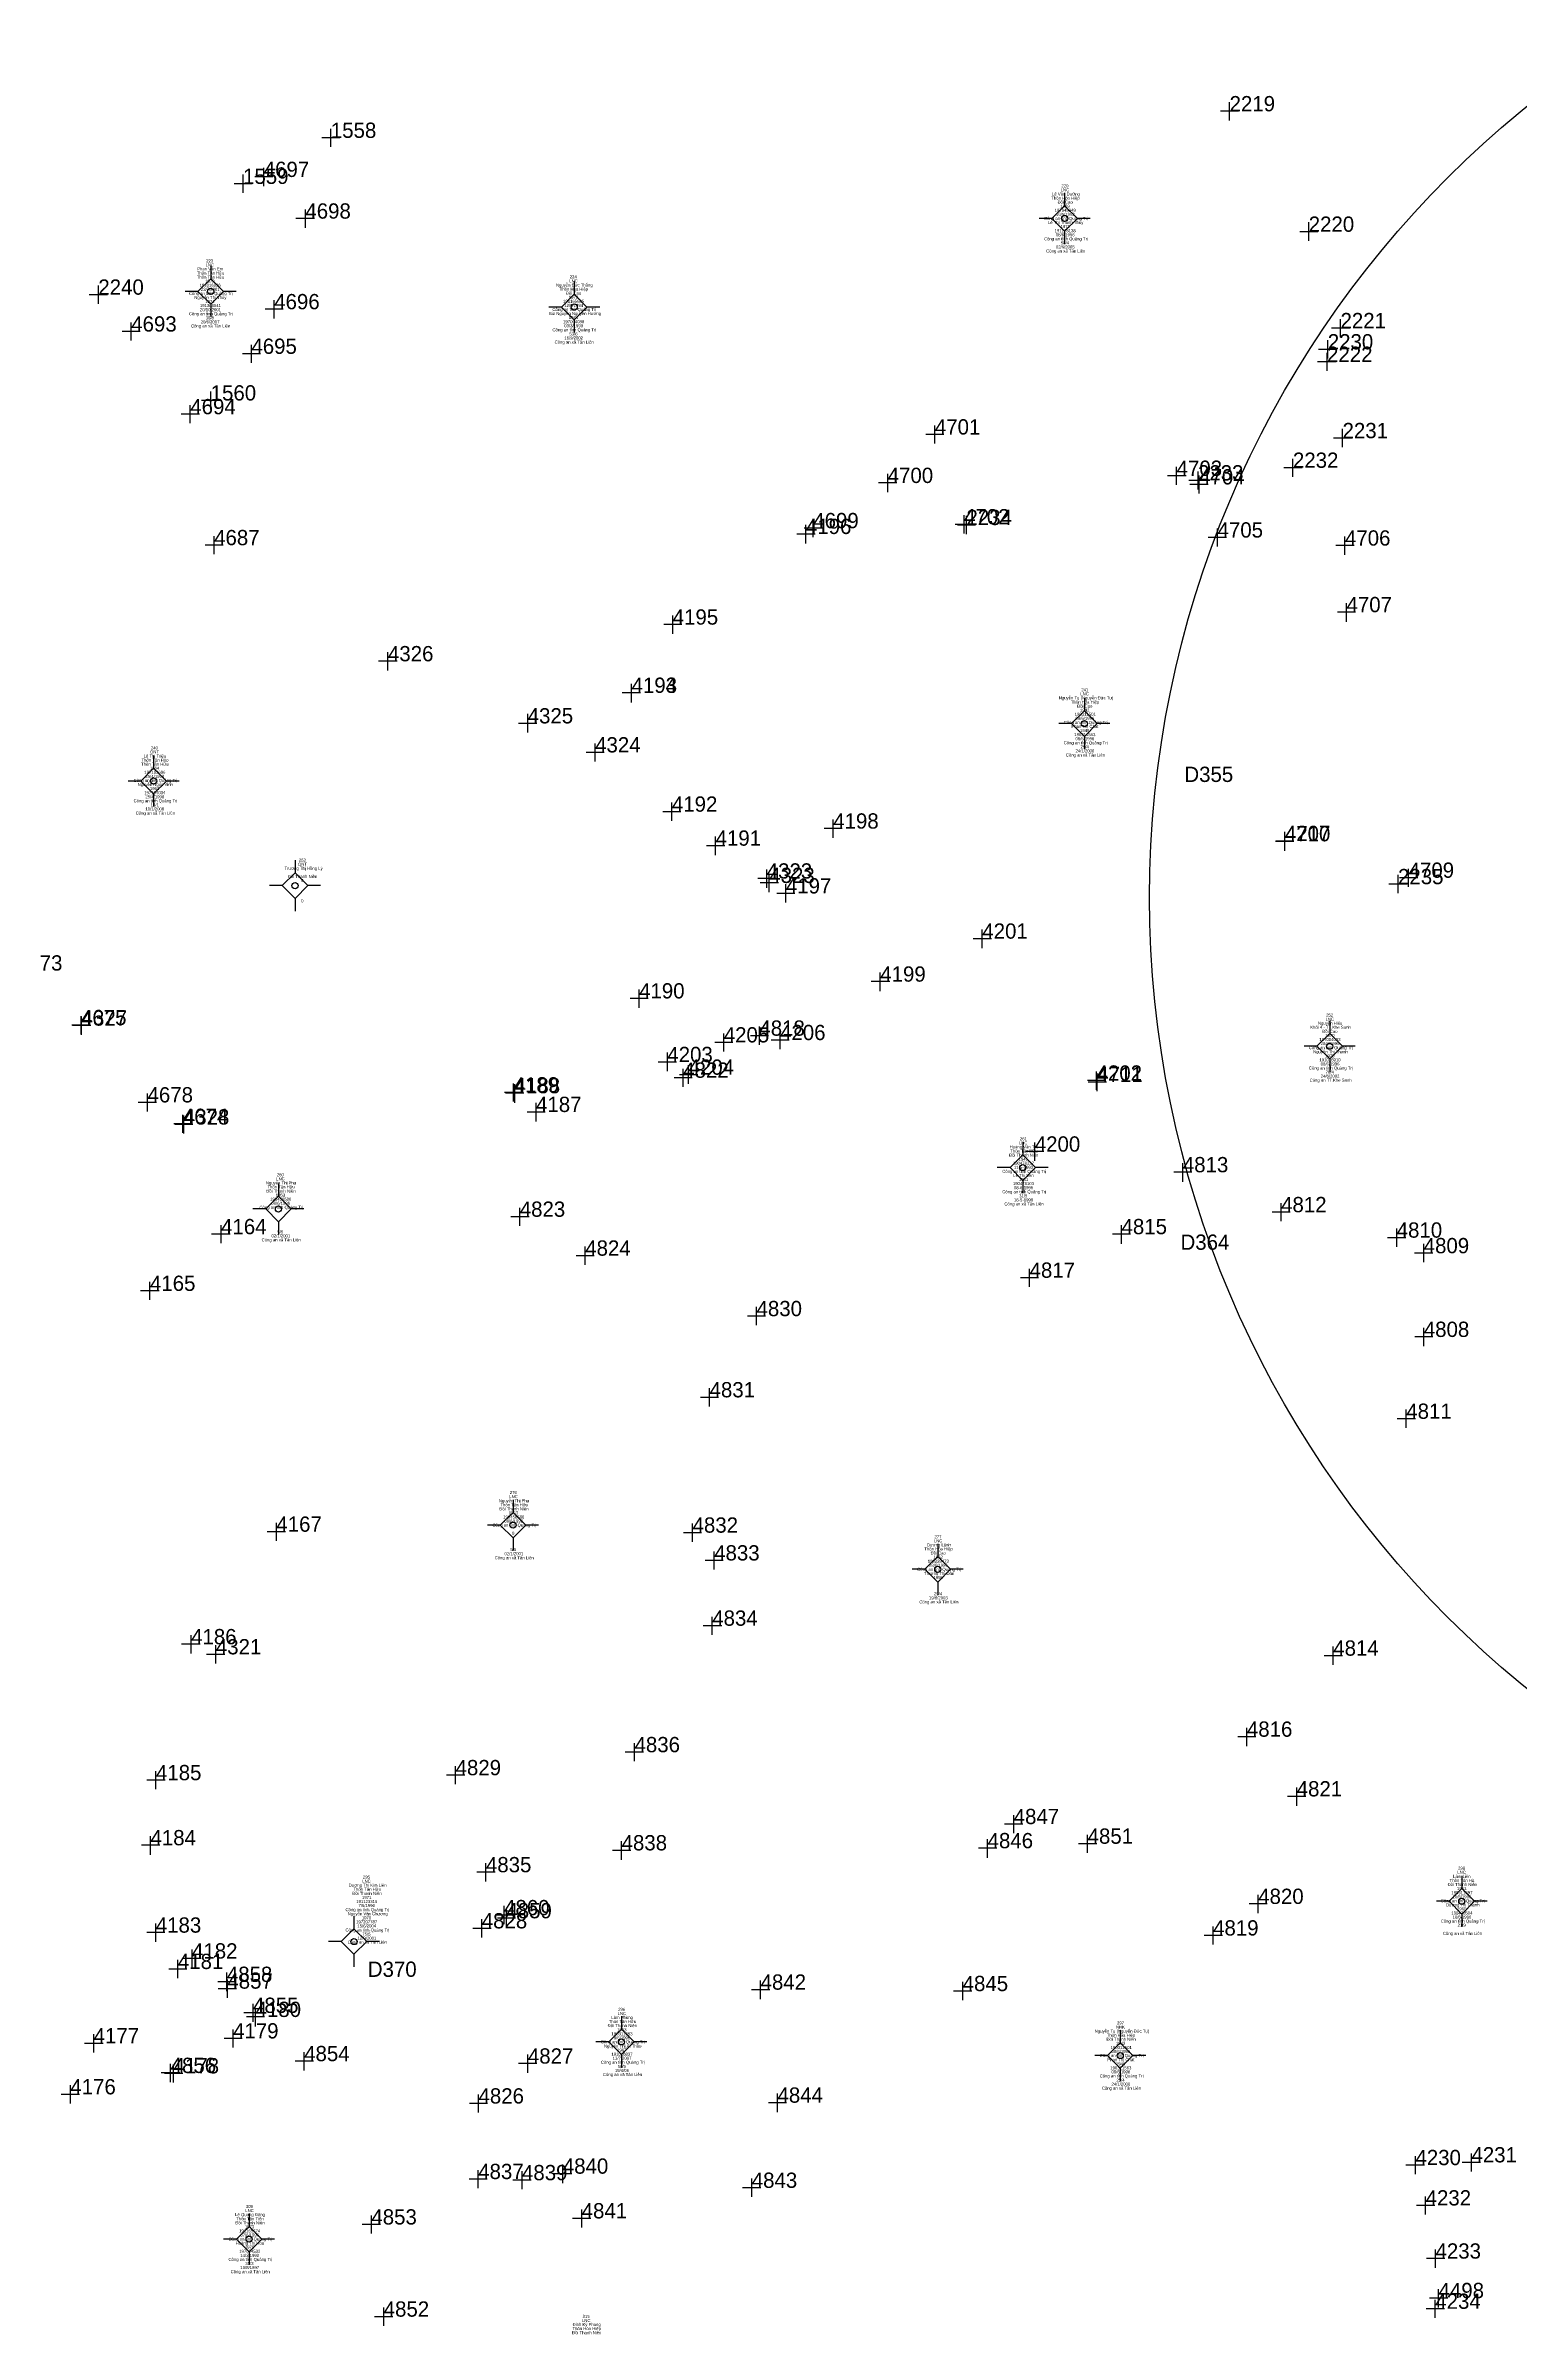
# Model space of a CAD drawing. Extents: x 548949 to 550223, y 1836732 to 1838051.
# Drawn here: x 549291.8 to 549436.6, y 1837394.3 to 1837619.1 of the extents above; entities that cross this region are included whole.
import ezdxf

# ---------------------------------------------------------------- set-up
doc = ezdxf.new("R2010")
doc.units = 0
for name, color, linetype in [('Level 11', 7, 'Continuous'), ('Level 15', 7, 'Continuous'), ('Level 4', 7, 'Continuous'), ('Level 5', 7, 'Continuous'), ('Level 52', 7, 'Continuous')]:
    doc.layers.add(name, color=color, linetype=linetype)

msp = doc.modelspace()

# ---------------------------------------------------------------- linework, layer by layer
at = {"layer": 'Level 11'}
for p, q in [((549391.86, 1837603.35), (549390.61, 1837602.1)), ((549391.86, 1837604.6), (549391.86, 1837603.35)), ((549393.11, 1837602.1), (549391.86, 1837603.35)), ((549390.61, 1837602.1), (549389.36, 1837602.1)), ((549390.61, 1837602.1), (549391.86, 1837600.85)), ((549391.86, 1837600.85), (549393.11, 1837602.1)), ((549391.86, 1837600.85), (549391.86, 1837599.6)), ((549394.36, 1837602.1), (549393.11, 1837602.1)), ((549308.01, 1837596.18), (549306.76, 1837594.93)), ((549308.01, 1837597.43), (549308.01, 1837596.18)), ((549309.26, 1837594.93), (549308.01, 1837596.18)), ((549306.76, 1837594.93), (549305.51, 1837594.93)), ((549306.76, 1837594.93), (549308.01, 1837593.68)), ((549308.01, 1837593.68), (549309.26, 1837594.93)), ((549310.51, 1837594.93), (549309.26, 1837594.93)), ((549343.71, 1837594.65), (549342.46, 1837593.4)), ((549343.71, 1837595.9), (549343.71, 1837594.65)), ((549344.96, 1837593.4), (549343.71, 1837594.65)), ((549308.01, 1837593.68), (549308.01, 1837592.43)), ((549342.46, 1837593.4), (549341.21, 1837593.4)), ((549342.46, 1837593.4), (549343.71, 1837592.15)), ((549343.71, 1837592.15), (549344.96, 1837593.4)), ((549343.71, 1837592.15), (549343.71, 1837590.9)), ((549346.21, 1837593.4), (549344.96, 1837593.4)), ((549393.8, 1837553.74), (549392.55, 1837552.49)), ((549393.8, 1837554.99), (549393.8, 1837553.74)), ((549395.05, 1837552.49), (549393.8, 1837553.74)), ((549392.55, 1837552.49), (549391.3, 1837552.49)), ((549392.55, 1837552.49), (549393.8, 1837551.24)), ((549393.8, 1837551.24), (549395.05, 1837552.49)), ((549393.8, 1837551.24), (549393.8, 1837549.99)), ((549396.3, 1837552.49), (549395.05, 1837552.49)), ((549302.41, 1837549.35), (549302.41, 1837548.1)), ((549301.16, 1837546.85), (549299.91, 1837546.85)), ((549302.41, 1837548.1), (549301.16, 1837546.85)), ((549301.16, 1837546.85), (549302.41, 1837545.6)), ((549303.66, 1837546.85), (549302.41, 1837548.1)), ((549302.41, 1837545.6), (549303.66, 1837546.85)), ((549304.91, 1837546.85), (549303.66, 1837546.85)), ((549302.41, 1837545.6), (549302.41, 1837544.35)), ((549316.29, 1837537.83), (549315.04, 1837536.58)), ((549316.29, 1837539.08), (549316.29, 1837537.83)), ((549317.54, 1837536.58), (549316.29, 1837537.83)), ((549315.04, 1837536.58), (549313.79, 1837536.58)), ((549315.04, 1837536.58), (549316.29, 1837535.33)), ((549316.29, 1837535.33), (549317.54, 1837536.58)), ((549318.79, 1837536.58), (549317.54, 1837536.58)), ((549316.29, 1837535.33), (549316.29, 1837534.08)), ((549417.89, 1837522.06), (549416.64, 1837520.81)), ((549417.89, 1837523.31), (549417.89, 1837522.06)), ((549419.14, 1837520.81), (549417.89, 1837522.06)), ((549416.64, 1837520.81), (549415.39, 1837520.81)), ((549416.64, 1837520.81), (549417.89, 1837519.56)), ((549417.89, 1837519.56), (549419.14, 1837520.81)), ((549420.39, 1837520.81), (549419.14, 1837520.81)), ((549417.89, 1837519.56), (549417.89, 1837518.31)), ((549387.75, 1837511.39), (549387.75, 1837510.14)), ((549386.5, 1837508.89), (549385.25, 1837508.89)), ((549387.75, 1837510.14), (549386.5, 1837508.89)), ((549386.5, 1837508.89), (549387.75, 1837507.64)), ((549389, 1837508.89), (549387.75, 1837510.14)), ((549387.75, 1837507.64), (549389, 1837508.89)), ((549390.25, 1837508.89), (549389, 1837508.89)), ((549314.66, 1837507.33), (549314.66, 1837506.08)), ((549387.75, 1837507.64), (549387.75, 1837506.39)), ((549313.41, 1837504.83), (549312.16, 1837504.83)), ((549314.66, 1837506.08), (549313.41, 1837504.83)), ((549313.41, 1837504.83), (549314.66, 1837503.58)), ((549315.91, 1837504.83), (549314.66, 1837506.08)), ((549314.66, 1837503.58), (549315.91, 1837504.83)), ((549317.16, 1837504.83), (549315.91, 1837504.83)), ((549314.66, 1837503.58), (549314.66, 1837502.33)), ((549337.7, 1837475.03), (549336.45, 1837473.78)), ((549337.7, 1837476.28), (549337.7, 1837475.03)), ((549338.95, 1837473.78), (549337.7, 1837475.03)), ((549336.45, 1837473.78), (549335.2, 1837473.78)), ((549336.45, 1837473.78), (549337.7, 1837472.53)), ((549337.7, 1837472.53), (549338.95, 1837473.78)), ((549337.7, 1837472.53), (549337.7, 1837471.28)), ((549340.2, 1837473.78), (549338.95, 1837473.78)), ((549379.4, 1837470.69), (549378.15, 1837469.44)), ((549379.4, 1837471.94), (549379.4, 1837470.69)), ((549380.65, 1837469.44), (549379.4, 1837470.69)), ((549378.15, 1837469.44), (549376.9, 1837469.44)), ((549378.15, 1837469.44), (549379.4, 1837468.19)), ((549379.4, 1837468.19), (549380.65, 1837469.44)), ((549379.4, 1837468.19), (549379.4, 1837466.94)), ((549381.9, 1837469.44), (549380.65, 1837469.44)), ((549430.86, 1837439.34), (549430.86, 1837438.09)), ((549429.61, 1837436.84), (549428.36, 1837436.84)), ((549430.86, 1837438.09), (549429.61, 1837436.84)), ((549429.61, 1837436.84), (549430.86, 1837435.59)), ((549432.11, 1837436.84), (549430.86, 1837438.09)), ((549430.86, 1837435.59), (549432.11, 1837436.84)), ((549433.36, 1837436.84), (549432.11, 1837436.84)), ((549322.08, 1837435.39), (549322.08, 1837434.14)), ((549430.86, 1837435.59), (549430.86, 1837434.34)), ((549320.83, 1837432.89), (549319.58, 1837432.89)), ((549322.08, 1837434.14), (549320.83, 1837432.89)), ((549320.83, 1837432.89), (549322.08, 1837431.64)), ((549323.33, 1837432.89), (549322.08, 1837434.14)), ((549322.08, 1837431.64), (549323.33, 1837432.89)), ((549324.58, 1837432.89), (549323.33, 1837432.89)), ((549322.08, 1837431.64), (549322.08, 1837430.39)), ((549348.34, 1837425.53), (549348.34, 1837424.28)), ((549347.09, 1837423.03), (549345.84, 1837423.03)), ((549348.34, 1837424.28), (549347.09, 1837423.03)), ((549347.09, 1837423.03), (549348.34, 1837421.78)), ((549349.59, 1837423.03), (549348.34, 1837424.28)), ((549348.34, 1837421.78), (549349.59, 1837423.03)), ((549350.84, 1837423.03), (549349.59, 1837423.03)), ((549397.32, 1837424.19), (549397.32, 1837422.94)), ((549348.34, 1837421.78), (549348.34, 1837420.53)), ((549396.07, 1837421.69), (549394.82, 1837421.69)), ((549397.32, 1837422.94), (549396.07, 1837421.69)), ((549396.07, 1837421.69), (549397.32, 1837420.44)), ((549398.57, 1837421.69), (549397.32, 1837422.94)), ((549397.32, 1837420.44), (549398.57, 1837421.69)), ((549399.82, 1837421.69), (549398.57, 1837421.69)), ((549397.32, 1837420.44), (549397.32, 1837419.19)), ((549311.78, 1837406.17), (549311.78, 1837404.92)), ((549310.53, 1837403.67), (549309.28, 1837403.67)), ((549311.78, 1837404.92), (549310.53, 1837403.67)), ((549310.53, 1837403.67), (549311.78, 1837402.42)), ((549313.03, 1837403.67), (549311.78, 1837404.92)), ((549311.78, 1837402.42), (549313.03, 1837403.67)), ((549314.28, 1837403.67), (549313.03, 1837403.67)), ((549311.78, 1837402.42), (549311.78, 1837401.17))]:
    msp.add_line(p, q, dxfattribs=at)
for centre in [(549391.86, 1837602.1), (549308.01, 1837594.93), (549343.71, 1837593.4), (549393.8, 1837552.49), (549302.41, 1837546.85), (549316.29, 1837536.58), (549417.89, 1837520.81), (549387.75, 1837508.89), (549314.66, 1837504.83), (549337.7, 1837473.78), (549379.4, 1837469.44), (549430.86, 1837436.84), (549322.08, 1837432.89), (549348.34, 1837423.03), (549397.32, 1837421.69), (549311.78, 1837403.67)]:
    msp.add_circle(centre, 0.3, dxfattribs=at)
at = {"layer": 'Level 4'}
for p, q in [((549408.95, 1837612.62), (549407.17, 1837612.62)), ((549408.06, 1837611.73), (549408.06, 1837613.51)), ((549320.7, 1837610.01), (549318.92, 1837610.01)), ((549319.81, 1837609.12), (549319.81, 1837610.9)), ((549312.08, 1837605.49), (549310.3, 1837605.49)), ((549311.19, 1837604.6), (549311.19, 1837606.42)), ((549314.11, 1837606.17), (549312.33, 1837606.17)), ((549313.22, 1837605.28), (549313.22, 1837607.06)), ((549317.31, 1837601.19), (549317.31, 1837602.97)), ((549318.2, 1837602.08), (549316.38, 1837602.08)), ((549416.72, 1837600.79), (549414.94, 1837600.79)), ((549415.83, 1837599.9), (549415.83, 1837601.72)), ((549297.87, 1837594.61), (549296.09, 1837594.61)), ((549296.98, 1837593.72), (549296.98, 1837595.5)), ((549314.25, 1837592.26), (549314.25, 1837594.07)), ((549300.21, 1837590.1), (549300.21, 1837591.88)), ((549315.14, 1837593.18), (549313.36, 1837593.18)), ((549418.95, 1837590.43), (549418.95, 1837592.21)), ((549301.1, 1837590.99), (549299.32, 1837590.99)), ((549312.01, 1837587.91), (549312.01, 1837589.69)), ((549417.7, 1837588.35), (549417.7, 1837590.13)), ((549419.88, 1837591.32), (549418.06, 1837591.32)), ((549312.9, 1837588.8), (549311.12, 1837588.8)), ((549418.52, 1837588.01), (549416.7, 1837588.01)), ((549418.59, 1837589.24), (549416.78, 1837589.24)), ((549417.63, 1837587.12), (549417.63, 1837588.9)), ((549308.01, 1837583.33), (549308.01, 1837585.11)), ((549306.9, 1837582.87), (549305.12, 1837582.87)), ((549306.01, 1837581.98), (549306.01, 1837583.77)), ((549308.9, 1837584.22), (549307.12, 1837584.22)), ((549380.01, 1837580.88), (549378.23, 1837580.88)), ((549379.12, 1837579.99), (549379.12, 1837581.77)), ((549420.08, 1837580.52), (549418.26, 1837580.52)), ((549419.15, 1837579.63), (549419.15, 1837581.44)), ((549414.28, 1837576.72), (549414.28, 1837578.5)), ((549375.39, 1837576.12), (549373.6, 1837576.12)), ((549374.49, 1837575.23), (549374.49, 1837577.01)), ((549403.78, 1837576.82), (549401.97, 1837576.82)), ((549402.86, 1837575.93), (549402.86, 1837577.71)), ((549405.85, 1837576.37), (549404.07, 1837576.37)), ((549405.96, 1837575.98), (549404.14, 1837575.98)), ((549404.96, 1837575.48), (549404.96, 1837577.26)), ((549405.07, 1837575.09), (549405.07, 1837576.87)), ((549415.18, 1837577.61), (549413.39, 1837577.61)), ((549368.07, 1837571.68), (549366.29, 1837571.68)), ((549366.46, 1837570.18), (549366.46, 1837572)), ((549367.18, 1837570.79), (549367.18, 1837572.6)), ((549382.89, 1837572.06), (549381.1, 1837572.06)), ((549383.11, 1837571.99), (549381.33, 1837571.99)), ((549381.99, 1837571.17), (549381.99, 1837572.95)), ((549382.22, 1837571.1), (549382.22, 1837572.88)), ((549406.88, 1837569.87), (549406.88, 1837571.65)), ((549309.24, 1837570.01), (549307.46, 1837570.01)), ((549308.35, 1837569.12), (549308.35, 1837570.9)), ((549367.35, 1837571.11), (549365.57, 1837571.11)), ((549407.77, 1837570.76), (549405.96, 1837570.76)), ((549420.28, 1837569.97), (549418.5, 1837569.97)), ((549419.39, 1837569.08), (549419.39, 1837570.86)), ((549353.38, 1837561.32), (549353.38, 1837563.1)), ((549420.43, 1837563.43), (549418.65, 1837563.43)), ((549419.54, 1837562.5), (549419.54, 1837564.32)), ((549354.27, 1837562.21), (549352.49, 1837562.21)), ((549326.31, 1837558.61), (549324.5, 1837558.61)), ((549325.42, 1837557.72), (549325.42, 1837559.5)), ((549349.34, 1837554.62), (549349.34, 1837556.4)), ((549349.34, 1837554.58), (549349.34, 1837556.4)), ((549339.14, 1837551.62), (549339.14, 1837553.44)), ((549350.23, 1837555.51), (549348.42, 1837555.51)), ((549350.23, 1837555.51), (549348.45, 1837555.51)), ((549340.03, 1837552.51), (549338.25, 1837552.51)), ((549346.65, 1837549.66), (549344.87, 1837549.66)), ((549345.76, 1837548.77), (549345.76, 1837550.55)), ((549353.3, 1837542.95), (549353.3, 1837544.73)), ((549354.19, 1837543.84), (549352.41, 1837543.84)), ((549370.03, 1837542.18), (549368.25, 1837542.18)), ((549369.14, 1837541.29), (549369.14, 1837543.07)), ((549358.48, 1837540.5), (549356.7, 1837540.5)), ((549357.59, 1837539.58), (549357.59, 1837541.39)), ((549414.38, 1837540.93), (549412.56, 1837540.93)), ((549414.38, 1837540.96), (549412.6, 1837540.96)), ((549413.49, 1837540.07), (549413.49, 1837541.86)), ((549413.49, 1837540), (549413.49, 1837541.82)), ((549362.61, 1837536.38), (549362.61, 1837538.16)), ((549362.86, 1837535.95), (549362.86, 1837537.74)), ((549424.6, 1837535.83), (549424.6, 1837537.64)), ((549425.64, 1837536.46), (549425.64, 1837538.24)), ((549363.5, 1837537.27), (549361.72, 1837537.27)), ((549363.78, 1837536.84), (549361.97, 1837536.84)), ((549365.38, 1837535.81), (549363.6, 1837535.81)), ((549364.49, 1837534.92), (549364.49, 1837536.74)), ((549425.49, 1837536.72), (549423.71, 1837536.72)), ((549426.53, 1837537.35), (549424.75, 1837537.35)), ((549384.67, 1837531.37), (549382.89, 1837531.37)), ((549383.78, 1837530.44), (549383.78, 1837532.26)), ((549374.69, 1837527.15), (549372.87, 1837527.15)), ((549373.76, 1837526.22), (549373.76, 1837528.04)), ((549350.97, 1837525.5), (549349.19, 1837525.5)), ((549350.08, 1837524.58), (549350.08, 1837526.39)), ((549296.17, 1837522.88), (549294.39, 1837522.88)), ((549296.23, 1837522.83), (549294.45, 1837522.83)), ((549295.28, 1837521.99), (549295.28, 1837523.77)), ((549295.34, 1837521.94), (549295.34, 1837523.72)), ((549358.39, 1837520.29), (549358.39, 1837522.07)), ((549361.89, 1837520.95), (549361.89, 1837522.74)), ((549363.92, 1837520.52), (549363.92, 1837522.3)), ((549352.85, 1837518.36), (549352.85, 1837520.18)), ((549359.28, 1837521.18), (549357.5, 1837521.18)), ((549362.78, 1837521.84), (549361, 1837521.84)), ((549364.81, 1837521.41), (549363.03, 1837521.41)), ((549353.74, 1837519.25), (549351.96, 1837519.25)), ((549355.3, 1837517.71), (549353.52, 1837517.71)), ((549355.83, 1837518.01), (549354.05, 1837518.01)), ((549354.41, 1837516.82), (549354.41, 1837518.6)), ((549354.94, 1837517.12), (549354.94, 1837518.94)), ((549395.89, 1837517.43), (549394.11, 1837517.43)), ((549395, 1837516.54), (549395, 1837518.32)), ((549395.06, 1837516.4), (549395.06, 1837518.18)), ((549302.7, 1837515.29), (549300.88, 1837515.29)), ((549301.81, 1837514.4), (549301.81, 1837516.18)), ((549338.65, 1837516.27), (549336.86, 1837516.27)), ((549338.75, 1837516.19), (549336.97, 1837516.19)), ((549337.76, 1837515.38), (549337.76, 1837517.16)), ((549337.86, 1837515.26), (549337.86, 1837517.08)), ((549339.96, 1837513.42), (549339.96, 1837515.24)), ((549395.98, 1837517.29), (549394.17, 1837517.29)), ((549306.17, 1837513.18), (549304.39, 1837513.18)), ((549306.27, 1837513.12), (549304.49, 1837513.12)), ((549305.28, 1837512.29), (549305.28, 1837514.07)), ((549305.38, 1837512.23), (549305.38, 1837514.02)), ((549340.85, 1837514.35), (549339.07, 1837514.35)), ((549388.93, 1837509.57), (549388.93, 1837511.36)), ((549389.82, 1837510.46), (549388.04, 1837510.46)), ((549404.36, 1837508.43), (549402.58, 1837508.43)), ((549403.47, 1837507.5), (549403.47, 1837509.32)), ((549339.28, 1837504.06), (549337.47, 1837504.06)), ((549338.36, 1837503.17), (549338.36, 1837504.95)), ((549414.01, 1837504.51), (549412.23, 1837504.51)), ((549413.12, 1837503.62), (549413.12, 1837505.4)), ((549309.92, 1837502.35), (549308.1, 1837502.35)), ((549309.03, 1837501.46), (549309.03, 1837503.24)), ((549398.34, 1837502.35), (549396.56, 1837502.35)), ((549397.45, 1837501.42), (549397.45, 1837503.24)), ((549425.36, 1837502.01), (549423.57, 1837502.01)), ((549424.47, 1837501.12), (549424.47, 1837502.9)), ((549345.68, 1837500.24), (549343.9, 1837500.24)), ((549344.79, 1837499.35), (549344.79, 1837501.13)), ((549428.01, 1837500.48), (549426.23, 1837500.48)), ((549427.12, 1837499.59), (549427.12, 1837501.4)), ((549302.05, 1837495.89), (549302.05, 1837497.67)), ((549389.31, 1837498.07), (549387.53, 1837498.07)), ((549388.42, 1837497.18), (549388.42, 1837498.96)), ((549302.94, 1837496.78), (549301.12, 1837496.78)), ((549361.61, 1837493.41), (549361.61, 1837495.22)), ((549362.5, 1837494.3), (549360.72, 1837494.3)), ((549427.13, 1837491.37), (549427.13, 1837493.15)), ((549428.02, 1837492.26), (549426.24, 1837492.26)), ((549357.89, 1837486.33), (549356.11, 1837486.33)), ((549357, 1837485.44), (549357, 1837487.22)), ((549426.3, 1837484.22), (549424.52, 1837484.22)), ((549425.41, 1837483.33), (549425.41, 1837485.14)), ((549315.35, 1837473.13), (549313.57, 1837473.13)), ((549314.46, 1837472.24), (549314.46, 1837474.02)), ((549356.22, 1837473.04), (549354.44, 1837473.04)), ((549355.33, 1837472.14), (549355.33, 1837473.93)), ((549358.34, 1837470.31), (549356.56, 1837470.31)), ((549357.45, 1837469.42), (549357.45, 1837471.2)), ((549358.19, 1837463.9), (549356.37, 1837463.9)), ((549357.26, 1837463.01), (549357.26, 1837464.79)), ((549306.98, 1837462.08), (549305.16, 1837462.08)), ((549306.09, 1837461.19), (549306.09, 1837462.97)), ((549308.52, 1837460.2), (549308.52, 1837461.98)), ((549418.24, 1837460.07), (549418.24, 1837461.85)), ((549309.41, 1837461.09), (549307.6, 1837461.09)), ((549419.14, 1837460.96), (549417.35, 1837460.96)), ((549349.63, 1837450.59), (549349.63, 1837452.37)), ((549410.65, 1837453), (549408.87, 1837453)), ((549409.76, 1837452.08), (549409.76, 1837453.89)), ((549332.06, 1837448.33), (549332.06, 1837450.11)), ((549350.52, 1837451.48), (549348.7, 1837451.48)), ((549303.53, 1837448.73), (549301.75, 1837448.73)), ((549302.64, 1837447.84), (549302.64, 1837449.62)), ((549332.98, 1837449.22), (549331.17, 1837449.22)), ((549414.65, 1837446.22), (549414.65, 1837448.03)), ((549415.54, 1837447.14), (549413.76, 1837447.14)), ((549387.75, 1837444.42), (549385.97, 1837444.42)), ((549386.86, 1837443.53), (549386.86, 1837445.31)), ((549394.12, 1837441.6), (549394.12, 1837443.38)), ((549303.02, 1837442.34), (549301.21, 1837442.34)), ((549302.1, 1837441.41), (549302.1, 1837443.23)), ((549349.25, 1837441.84), (549347.47, 1837441.84)), ((549348.36, 1837440.91), (549348.36, 1837442.73)), ((549385.19, 1837442.05), (549383.41, 1837442.05)), ((549384.3, 1837441.12), (549384.3, 1837442.94)), ((549395.01, 1837442.49), (549393.23, 1837442.49)), ((549335.93, 1837439.69), (549334.15, 1837439.69)), ((549335.04, 1837438.8), (549335.04, 1837440.58)), ((549411.76, 1837436.58), (549409.98, 1837436.58)), ((549410.87, 1837435.69), (549410.87, 1837437.47)), ((549302.62, 1837432.87), (549302.62, 1837434.65)), ((549334.63, 1837433.29), (549334.63, 1837435.07)), ((549337.71, 1837435.47), (549335.93, 1837435.47)), ((549337.94, 1837435.17), (549336.16, 1837435.17)), ((549336.82, 1837434.58), (549336.82, 1837436.4)), ((549337.05, 1837434.28), (549337.05, 1837436.06)), ((549406.44, 1837432.59), (549406.44, 1837434.37)), ((549303.51, 1837433.76), (549301.73, 1837433.76)), ((549306.18, 1837430.33), (549306.18, 1837432.11)), ((549335.56, 1837434.18), (549333.74, 1837434.18)), ((549407.36, 1837433.48), (549405.55, 1837433.48)), ((549305.68, 1837430.19), (549303.9, 1837430.19)), ((549304.79, 1837429.3), (549304.79, 1837431.08)), ((549307.07, 1837431.22), (549305.29, 1837431.22)), ((549309.6, 1837428.03), (549309.6, 1837429.84)), ((549310.49, 1837428.92), (549308.71, 1837428.92)), ((549310.54, 1837428.26), (549308.76, 1837428.26)), ((549309.65, 1837427.37), (549309.65, 1837429.15)), ((549362.9, 1837428.16), (549361.11, 1837428.16)), ((549362.01, 1837427.24), (549362.01, 1837429.05)), ((549382.74, 1837428.02), (549380.96, 1837428.02)), ((549381.85, 1837427.13), (549381.85, 1837428.94)), ((549313.06, 1837425.88), (549311.28, 1837425.88)), ((549313.31, 1837425.48), (549311.53, 1837425.48)), ((549312.17, 1837424.99), (549312.17, 1837426.77)), ((549312.42, 1837424.56), (549312.42, 1837426.37)), ((549296.52, 1837422), (549296.52, 1837423.78)), ((549311.1, 1837423.37), (549309.32, 1837423.37)), ((549310.21, 1837422.48), (549310.21, 1837424.26)), ((549297.44, 1837422.89), (549295.63, 1837422.89)), ((549304.08, 1837419.09), (549304.08, 1837420.87)), ((549304.37, 1837419.05), (549304.37, 1837420.83)), ((549318.12, 1837421.14), (549316.3, 1837421.14)), ((549317.19, 1837420.22), (549317.19, 1837422.03)), ((549340.05, 1837420.9), (549338.24, 1837420.9)), ((549339.16, 1837420.01), (549339.16, 1837421.79)), ((549294.23, 1837416.99), (549294.23, 1837418.8)), ((549304.97, 1837419.98), (549303.16, 1837419.98)), ((549305.26, 1837419.94), (549303.48, 1837419.94)), ((549295.12, 1837417.88), (549293.34, 1837417.88)), ((549335.2, 1837416.98), (549333.42, 1837416.98)), ((549334.31, 1837416.09), (549334.31, 1837417.87)), ((549364.56, 1837417.06), (549362.78, 1837417.06)), ((549363.67, 1837416.14), (549363.67, 1837417.95)), ((549426.31, 1837410.04), (549426.31, 1837411.82)), ((549431.81, 1837410.31), (549431.81, 1837412.09)), ((549335.17, 1837409.56), (549333.39, 1837409.56)), ((549334.28, 1837408.67), (549334.28, 1837410.45)), ((549338.58, 1837408.56), (549338.58, 1837410.34)), ((549343.48, 1837410.09), (549341.7, 1837410.09)), ((549342.59, 1837409.16), (549342.59, 1837410.98)), ((549361.14, 1837407.81), (549361.14, 1837409.62)), ((549427.2, 1837410.93), (549425.38, 1837410.93)), ((549432.7, 1837411.2), (549430.88, 1837411.2)), ((549339.47, 1837409.45), (549337.69, 1837409.45)), ((549362.03, 1837408.7), (549360.22, 1837408.7)), ((549427.31, 1837406.08), (549427.31, 1837407.86)), ((549324.68, 1837405.1), (549322.9, 1837405.1)), ((549323.79, 1837404.21), (549323.79, 1837405.99)), ((549345.33, 1837405.7), (549343.55, 1837405.7)), ((549344.44, 1837404.81), (549344.44, 1837406.59)), ((549428.2, 1837406.97), (549426.42, 1837406.97)), ((549429.18, 1837401.75), (549427.39, 1837401.75)), ((549428.28, 1837400.86), (549428.28, 1837402.64)), ((549428.58, 1837396.94), (549428.58, 1837398.76)), ((549325.89, 1837396.05), (549324.11, 1837396.05)), ((549325, 1837395.16), (549325, 1837396.94)), ((549429.15, 1837396.82), (549427.37, 1837396.82)), ((549429.5, 1837397.87), (549427.69, 1837397.87)), ((549428.26, 1837395.93), (549428.26, 1837397.71))]:
    msp.add_line(p, q, dxfattribs=at)
at = {"layer": 'Level 52'}
msp.add_circle((549500.21, 1837535.42), 100, dxfattribs=at)

# ---------------------------------------------------------------- texts
at = {"layer": 'Level 15'}
for s, p in [('LNC', (549391.48, 1837604.75)), ('220', (549391.54, 1837605.15)), ('Thôn Hòa Hiệp', (549390.55, 1837603.95)), ('Lê Văn Dưỡng', (549390.62, 1837604.35)), ('197045349', (549390.88, 1837602.75)), ('Đồi Cao', (549391.16, 1837603.55)), ('1969', (549391.44, 1837603.15)), ('Công an tỉnh Quảng Trị', (549389.84, 1837601.95)), ('Lê Thị Thanh Thúy', (549390.22, 1837601.55)), ('191178138', (549390.88, 1837600.75)), ('08/6/1996', (549391, 1837600.35)), ('19/5/1993', (549391, 1837602.35)), ('1971', (549391.46, 1837601.15)), ('Công an tỉnh Quảng Trị', (549389.84, 1837599.95)), ('Công an xã Tân Liên', (549390.05, 1837598.75)), ('02/6/2005', (549391, 1837599.15)), ('58/4', (549391.49, 1837599.55)), ('Thôn Tân Hữu', (549306.65, 1837596.59)), ('Thôn Tân Hữu', (549306.65, 1837596.19)), ('Phan Văn Em', (549306.69, 1837596.99)), ('1970', (549307.47, 1837595.79)), ('LNC', (549307.51, 1837597.39)), ('223', (549307.57, 1837597.79)), ('LNC', (549343.21, 1837595.81)), ('224', (549343.27, 1837596.21)), ('Công an tỉnh Quảng Trị', (549305.87, 1837594.59)), ('Nguyễn Thị Thủy', (549306.4, 1837594.19)), ('191016936', (549306.92, 1837595.39)), ('23/7/2001', (549307.05, 1837594.99)), ('1974', (549307.47, 1837593.79)), ('Nguyễn Đức Thắng', (549341.91, 1837595.41)), ('Thôn Hòa Hiệp', (549342.28, 1837595.01)), ('191165685', (549342.61, 1837593.81)), ('Đồi Cao', (549342.89, 1837594.61)), ('1972', (549343.17, 1837594.21)), ('Công an tỉnh Quảng Trị', (549305.87, 1837592.59)), ('Công an xã Tân Liên', (549306.08, 1837591.39)), ('20/10/2001', (549306.95, 1837592.99)), ('191308541', (549306.95, 1837593.39)), ('20/6/2007', (549307.03, 1837591.79)), ('36/8', (549307.52, 1837592.19)), ('Bùi Nguyễn Nguyên Hương', (549341.23, 1837592.61)), ('Công an tỉnh Quảng Trị', (549341.57, 1837593.01)), ('197004038', (549342.61, 1837591.81)), ('03/3/1990', (549342.73, 1837591.41)), ('12/5/1994', (549342.73, 1837593.41)), ('1974', (549343.17, 1837592.21)), ('Công an tỉnh Quảng Trị', (549341.57, 1837591.01)), ('Công an xã Tân Liên', (549341.78, 1837589.81)), ('16/9/2002', (549342.73, 1837590.21)), ('53/6', (549343.23, 1837590.61)), ('241', (549393.5, 1837555.66)), ('Nguyễn Tụ (Nguyễn Đức Tụ)', (549391.29, 1837554.86)), ('Thôn Hòa Hiệp', (549392.48, 1837554.46)), ('190311501', (549392.85, 1837553.26)), ('Đồi Cao', (549393.09, 1837554.06)), ('1942', (549393.37, 1837553.66)), ('LNC', (549393.41, 1837555.26)), ('Công an tỉnh Quảng Trị', (549391.77, 1837552.46)), ('Phan Thị Chát', (549392.53, 1837552.06)), ('190311563', (549392.81, 1837551.26)), ('08/6/1996', (549392.93, 1837552.86)), ('08/6/1996', (549392.93, 1837550.86)), ('1946', (549393.37, 1837551.66)), ('Thôn Tân Hào', (549301.22, 1837548.76)), ('Lê Thị Triệu', (549301.43, 1837549.16)), ('ONT', (549302.06, 1837549.56)), ('240', (549302.14, 1837549.96)), ('Công an tỉnh Quảng Trị', (549391.77, 1837550.46)), ('Công an xã Tân Liên', (549391.98, 1837549.26)), ('24/1/2000', (549392.93, 1837549.66)), ('25/4', (549393.42, 1837550.06)), ('Công an tỉnh Quảng Trị', (549300.44, 1837546.76)), ('Nguyễn Ngọc Vinh', (549300.84, 1837546.36)), ('Thôn Tân Hữu ', (549301.17, 1837548.36)), ('197103606', (549301.49, 1837547.56)), ('25/4/1998', (549301.6, 1837547.16)), ('1964', (549302.04, 1837547.96)), ('Công an tỉnh Quảng Trị', (549300.44, 1837544.76)), ('197104034', (549301.48, 1837545.56)), ('25/4/1998', (549301.6, 1837545.16)), ('1963', (549302.04, 1837545.96)), ('18/1', (549302.12, 1837544.36)), ('Công an xã Tân Liên', (549300.65, 1837543.56)), ('10/1/2008', (549301.6, 1837543.96)), ('Trương Thị Hồng Lý', (549315.26, 1837538.13)), ('Đồi Thanh Niên ', (549315.59, 1837537.33)), ('ONT', (549316.59, 1837538.53)), ('253', (549316.67, 1837538.93)), ('0', (549316.89, 1837536.93)), ('0', (549316.89, 1837534.93)), ('Khối 4 - TT.Khe Sanh', (549415.98, 1837522.52)), ('Nguyễn Hiếu', (549416.74, 1837522.92)), ('Đồi Cao', (549417.16, 1837522.12)), ('1970', (549417.44, 1837521.72)), ('LNC', (549417.48, 1837523.32)), ('252', (549417.54, 1837523.72)), ('Công an tỉnh Quảng Trị', (549415.84, 1837520.52)), ('Nguyễn Thị Thanh', (549416.26, 1837520.12)), ('197004093', (549416.88, 1837521.32)), ('28/4/1995', (549417, 1837520.92)), ('1970', (549417.44, 1837519.72)), ('Công an tỉnh Quảng Trị', (549415.84, 1837518.52)), ('Công an TT.Khe Sanh', (549415.92, 1837517.32)), ('191016910', (549416.88, 1837519.32)), ('08/6/1996', (549417, 1837518.92)), ('24/6/2002', (549417, 1837517.72)), ('78/4', (549417.49, 1837518.12)), ('Hoàng Văn Thị', (549386.46, 1837510.77)), ('Thôn Tân Hữu', (549386.52, 1837510.37)), ('LNC', (549387.38, 1837511.17)), ('261', (549387.47, 1837511.57)), ('Công an tỉnh Quảng Trị', (549385.74, 1837508.37)), ('Đồi Thanh Niên', (549386.41, 1837509.97)), ('190478337', (549386.78, 1837509.17)), ('11-5-1993', (549386.88, 1837508.77)), ('1945', (549387.34, 1837509.57)), ('Nguyễn Thị Phụ', (549313.43, 1837507.24)), ('Đồi Thanh Niên', (549313.47, 1837506.44)), ('Thôn Tân Hữu', (549313.58, 1837506.84)), ('1953', (549314.4, 1837506.04)), ('LNC', (549314.44, 1837507.64)), ('260', (549314.5, 1837508.04)), ('Công an tỉnh Quảng Trị', (549385.74, 1837506.37)), ('190478103', (549386.78, 1837507.17)), ('Lê Thị Sen', (549386.82, 1837507.97)), ('08-6-1996', (549386.88, 1837506.77)), ('1951', (549387.36, 1837507.57)), ('31/5', (549387.39, 1837505.97)), ('Công an tỉnh Quảng Trị', (549312.8, 1837504.84)), ('190456586', (549313.85, 1837505.64)), ('08/6/1996', (549313.96, 1837505.24)), ('Công an xã Tân Liên', (549385.95, 1837505.17)), ('16-5-1998', (549386.88, 1837505.57)), ('Công an xã Tân Liên', (549313.01, 1837501.64)), ('02/1/2001', (549313.98, 1837502.04)), ('5/5', (549314.56, 1837502.44)), ('276', (549337.38, 1837476.83)), ('Nguyễn Thị Phụ', (549336.31, 1837476.03)), ('Đồi Thanh Niên', (549336.35, 1837475.23)), ('Thôn Tân Hữu', (549336.46, 1837475.63)), ('190456586', (549336.73, 1837474.43)), ('1953', (549337.28, 1837474.83)), ('LNC', (549337.32, 1837476.43)), ('Công an tỉnh Quảng Trị', (549335.68, 1837473.63)), ('08/6/1996', (549336.84, 1837474.03)), ('0', (549337.6, 1837472.83)), ('277', (549379.08, 1837472.49)), ('Công an xã Tân Liên', (549335.89, 1837470.43)), ('02/1/2001', (549336.86, 1837470.83)), ('5/5', (549337.44, 1837471.23)), ('Thôn Hòa Hiệp', (549378.09, 1837471.29)), ('Dương Lãnh', (549378.34, 1837471.69)), ('190228473', (549378.42, 1837470.09)), ('Đồi Cao', (549378.7, 1837470.89)), ('1952', (549378.98, 1837470.49)), ('LNC', (549379.02, 1837472.09)), ('Công an tỉnh Quảng Trị', (549377.38, 1837469.29)), ('Trương Thị Dần', (549378.05, 1837468.89)), ('08/6/1996', (549378.54, 1837469.69)), ('1955', (549378.98, 1837468.49)), ('Công an xã Tân Liên', (549377.59, 1837466.09)), ('19/6/2003', (549378.54, 1837466.49)), ('29/4', (549379.03, 1837466.89)), ('LNC', (549322.89, 1837438.67)), ('295', (549322.95, 1837439.07)), ('Thôn Tân Hà', (549429.67, 1837438.74)), ('Lâm Liên', (549430.01, 1837439.14)), ('LNC', (549430.43, 1837439.54)), ('298', (549430.49, 1837439.94)), ('Dương Thị Kim Liên', (549321.56, 1837438.27)), ('Đồi Thanh Niên', (549321.92, 1837437.47)), ('Thôn Tân Hữu', (549322.03, 1837437.87)), ('191123316', (549322.3, 1837436.67)), ('7/6/1996', (549322.52, 1837436.27)), ('1971', (549322.87, 1837437.07)), ('Công an tỉnh Quảng Trị', (549428.79, 1837436.74)), ('Dương Thị Thanh', (549429.31, 1837436.34)), ('Đồi Thanh Niên', (549429.46, 1837438.34)), ('190311897', (549429.83, 1837437.54)), ('10/6/1996', (549429.95, 1837437.14)), ('1963', (549430.39, 1837437.94)), ('Công an tỉnh Quảng Trị', (549321.25, 1837435.87)), ('Nguyễn Văn Chương', (549321.46, 1837435.47)), ('197207787', (549322.29, 1837434.67)), ('15/6/2004', (549322.41, 1837434.27)), ('1970', (549322.85, 1837435.07)), ('Công an tỉnh Quảng Trị', (549428.79, 1837434.74)), ('190470504', (549429.83, 1837435.54)), ('10/6/1996', (549429.95, 1837435.14)), ('1960', (549430.39, 1837435.94)), ('21/9', (549430.44, 1837434.34)), ('Công an tỉnh Quảng Trị', (549321.25, 1837433.87)), ('Công an xã Tân Liên', (549321.46, 1837432.67)), ('12/9/2001', (549322.43, 1837433.07)), ('75/5', (549322.9, 1837433.47)), ('Công an xã Tân Liên', (549429, 1837433.54)), ('Lâm Phùng', (549347.35, 1837425.28)), ('LNC', (549347.96, 1837425.68)), ('296', (549348.02, 1837426.08)), ('Công an tỉnh Quảng Trị', (549346.32, 1837422.88)), ('Đồi Thanh Niên', (549346.99, 1837424.48)), ('Thôn Tân Hữu', (549347.1, 1837424.88)), ('190311553', (549347.36, 1837423.68)), ('8/6/1996', (549347.59, 1837423.28)), ('1963', (549347.92, 1837424.08)), ('Nguyễn Tụ (Nguyễn Đức Tụ)', (549394.82, 1837423.94)), ('Đồi Thanh Niên', (549395.97, 1837423.14)), ('Thôn Hòa Hiệp', (549396.01, 1837423.54)), ('1942', (549396.9, 1837422.74)), ('NHK', (549396.91, 1837424.34)), ('297', (549397, 1837424.74)), ('Công an tỉnh Quảng Trị', (549346.32, 1837420.88)), ('Nguyễn Thị Aí Thảo', (549346.62, 1837422.48)), ('191016837', (549347.36, 1837421.68)), ('13/7/2007', (549347.48, 1837421.28)), ('1967', (549347.92, 1837422.08)), ('56/5', (549347.97, 1837420.48)), ('Công an tỉnh Quảng Trị', (549395.3, 1837421.54)), ('Phan Thị Chát', (549396.06, 1837421.14)), ('190311501', (549396.38, 1837422.34)), ('08/6/1996', (549396.46, 1837421.94)), ('1946', (549396.9, 1837420.74)), ('Công an xã Tân Liên', (549346.53, 1837419.68)), ('19/4/06', (549347.7, 1837420.08)), ('Công an tỉnh Quảng Trị', (549395.3, 1837419.54)), ('Công an xã Tân Liên', (549395.51, 1837418.34)), ('190311563', (549396.34, 1837420.34)), ('08/6/1996', (549396.46, 1837419.94)), ('24/1/2000', (549396.46, 1837418.74)), ('25/4', (549396.95, 1837419.14)), ('Đồi Thanh Niên', (549310.43, 1837405.12)), ('Lê Quang Đông', (549310.41, 1837405.92)), ('Thôn Tân Tiến', (549310.52, 1837405.52)), ('LNC', (549311.4, 1837406.32)), ('309', (549311.46, 1837406.72)), ('Công an tỉnh Quảng Trị', (549309.76, 1837403.52)), ('Hoàng Thị Hoa', (549310.47, 1837403.12)), ('191165674', (549310.8, 1837404.32)), ('07/6/1996', (549310.92, 1837403.92)), ('1973', (549311.36, 1837404.72)), ('1975', (549311.36, 1837402.72)), ('Công an tỉnh Quảng Trị', (549309.76, 1837401.52)), ('Công an xã Tân Liên', (549309.97, 1837400.32)), ('197004532', (549310.81, 1837402.32)), ('14/3/1990', (549310.92, 1837401.92)), ('10/8/1997', (549310.92, 1837400.72)), ('35/3', (549311.41, 1837401.12)), ('315', (549344.53, 1837395.93)), ('Đồi Thanh Niên', (549343.5, 1837394.33)), ('Đinh Kỳ Phong', (549343.55, 1837395.13)), ('Thôn Hòa Hiệp', (549343.54, 1837394.73)), ('LNC', (549344.47, 1837395.53))]:
    msp.add_text(s, height=0.3, dxfattribs=at).set_placement(p)
at = {"layer": 'Level 5'}
for s, p in [('2219', (549408.06, 1837612.62)), ('1558', (549319.81, 1837610.01)), ('4697', (549313.22, 1837606.17)), ('1559', (549311.19, 1837605.49)), ('4698', (549317.31, 1837602.08)), ('2220', (549415.83, 1837600.79)), ('2240', (549296.98, 1837594.61)), ('4696', (549314.25, 1837593.18)), ('4693', (549300.21, 1837590.99)), ('2221', (549418.95, 1837591.32)), ('4695', (549312.01, 1837588.8)), ('2222', (549417.63, 1837588.01)), ('2230', (549417.7, 1837589.24)), ('1560', (549308.01, 1837584.22)), ('4694', (549306.01, 1837582.87)), ('4701', (549379.12, 1837580.88)), ('2231', (549419.15, 1837580.52)), ('4703', (549402.86, 1837576.82)), ('2232', (549414.28, 1837577.61)), ('4700', (549374.49, 1837576.12)), ('2233', (549404.96, 1837576.37)), ('4704', (549405.07, 1837575.98)), ('4687', (549308.35, 1837570.01)), ('4196', (549366.46, 1837571.11)), ('4699', (549367.18, 1837571.68)), ('4702', (549381.99, 1837572.06)), ('2234', (549382.22, 1837571.99)), ('4705', (549406.88, 1837570.76)), ('4706', (549419.39, 1837569.97)), ('4707', (549419.54, 1837563.43)), ('4195', (549353.38, 1837562.21)), ('4326', (549325.42, 1837558.61)), ('4193', (549349.34, 1837555.51)), ('4194', (549349.34, 1837555.51)), ('4325', (549339.14, 1837552.51)), ('4324', (549345.76, 1837549.66)), ('D355 ', (549403.62, 1837546.76)), ('4192', (549353.3, 1837543.84)), ('4198', (549369.14, 1837542.18)), ('4207', (549413.49, 1837540.96)), ('4710', (549413.49, 1837540.93)), ('4191', (549357.59, 1837540.5)), ('4323', (549362.61, 1837537.27)), ('4323', (549362.86, 1837536.84)), ('2235', (549424.6, 1837536.72)), ('4709', (549425.64, 1837537.35)), ('4197', (549364.49, 1837535.81)), ('4201', (549383.78, 1837531.37)), ('4673', (549288.99, 1837528.24)), ('4199', (549373.76, 1837527.15)), ('4190', (549350.08, 1837525.5)), ('4675', (549295.28, 1837522.88)), ('4327', (549295.34, 1837522.83)), ('4205', (549358.39, 1837521.18)), ('4818', (549361.89, 1837521.84)), ('4206', (549363.92, 1837521.41)), ('4203', (549352.85, 1837519.25)), ('4189', (549337.76, 1837516.27)), ('4188', (549337.86, 1837516.19)), ('4822', (549354.41, 1837517.71)), ('4204', (549354.94, 1837518.01)), ('4202', (549395, 1837517.43)), ('4711', (549395.06, 1837517.29)), ('4678', (549301.81, 1837515.29)), ('4187', (549339.96, 1837514.35)), ('4674', (549305.28, 1837513.18)), ('4328', (549305.38, 1837513.12)), ('4200', (549388.93, 1837510.46)), ('4813', (549403.47, 1837508.43)), ('4823', (549338.36, 1837504.06)), ('4812', (549413.12, 1837504.51)), ('4164', (549309.03, 1837502.35)), ('4824', (549344.79, 1837500.24)), ('4815', (549397.45, 1837502.35)), ('D364 ', (549403.24, 1837500.82)), ('4810', (549424.47, 1837502.01)), ('4809', (549427.12, 1837500.48)), ('4817', (549388.42, 1837498.07)), ('4165', (549302.05, 1837496.78)), ('4830', (549361.61, 1837494.3)), ('4808', (549427.13, 1837492.26)), ('4831', (549357, 1837486.33)), ('4811', (549425.41, 1837484.22)), ('4167', (549314.46, 1837473.13)), ('4832', (549355.33, 1837473.04)), ('4833', (549357.45, 1837470.31)), ('4186', (549306.09, 1837462.08)), ('4834', (549357.26, 1837463.9)), ('4321', (549308.52, 1837461.09)), ('4814', (549418.24, 1837460.96)), ('4816', (549409.76, 1837453)), ('4836', (549349.63, 1837451.48)), ('4185', (549302.64, 1837448.73)), ('4829', (549332.06, 1837449.22)), ('4821', (549414.65, 1837447.14)), ('4847', (549386.86, 1837444.42)), ('4184', (549302.1, 1837442.34)), ('4838', (549348.36, 1837441.84)), ('4846', (549384.3, 1837442.05)), ('4851', (549394.12, 1837442.49)), ('4835', (549335.04, 1837439.69)), ('4860', (549336.82, 1837435.47)), ('4859', (549337.05, 1837435.17)), ('4820', (549410.87, 1837436.58)), ('4183', (549302.62, 1837433.76)), ('4828', (549334.63, 1837434.18)), ('4819', (549406.44, 1837433.48)), ('4182', (549306.18, 1837431.22)), ('4181', (549304.79, 1837430.19)), ('4858', (549309.6, 1837428.92)), ('4857', (549309.65, 1837428.26)), ('D370 ', (549323.44, 1837429.42)), ('4842', (549362.01, 1837428.16)), ('4845', (549381.85, 1837428.02)), ('4855', (549312.17, 1837425.88)), ('4180', (549312.42, 1837425.48)), ('4177', (549296.52, 1837422.89)), ('4179', (549310.21, 1837423.37)), ('4856', (549304.08, 1837419.98)), ('4178', (549304.37, 1837419.94)), ('4854', (549317.19, 1837421.14)), ('4827', (549339.16, 1837420.9)), ('4176', (549294.23, 1837417.88)), ('4844', (549363.67, 1837417.06)), ('4826', (549334.31, 1837416.98)), ('4230', (549426.31, 1837410.93)), ('4231', (549431.81, 1837411.2)), ('4837', (549334.28, 1837409.56)), ('4839', (549338.58, 1837409.45)), ('4840', (549342.59, 1837410.09)), ('4843', (549361.14, 1837408.7)), ('4232', (549427.31, 1837406.97)), ('4853', (549323.79, 1837405.1)), ('4841', (549344.44, 1837405.7)), ('4233', (549428.28, 1837401.75)), ('4234', (549428.26, 1837396.82)), ('4498', (549428.58, 1837397.87)), ('4852', (549325, 1837396.05))]:
    msp.add_text(s, height=1.5, dxfattribs=at).set_placement(p)

doc.saveas('drawing.dxf')
